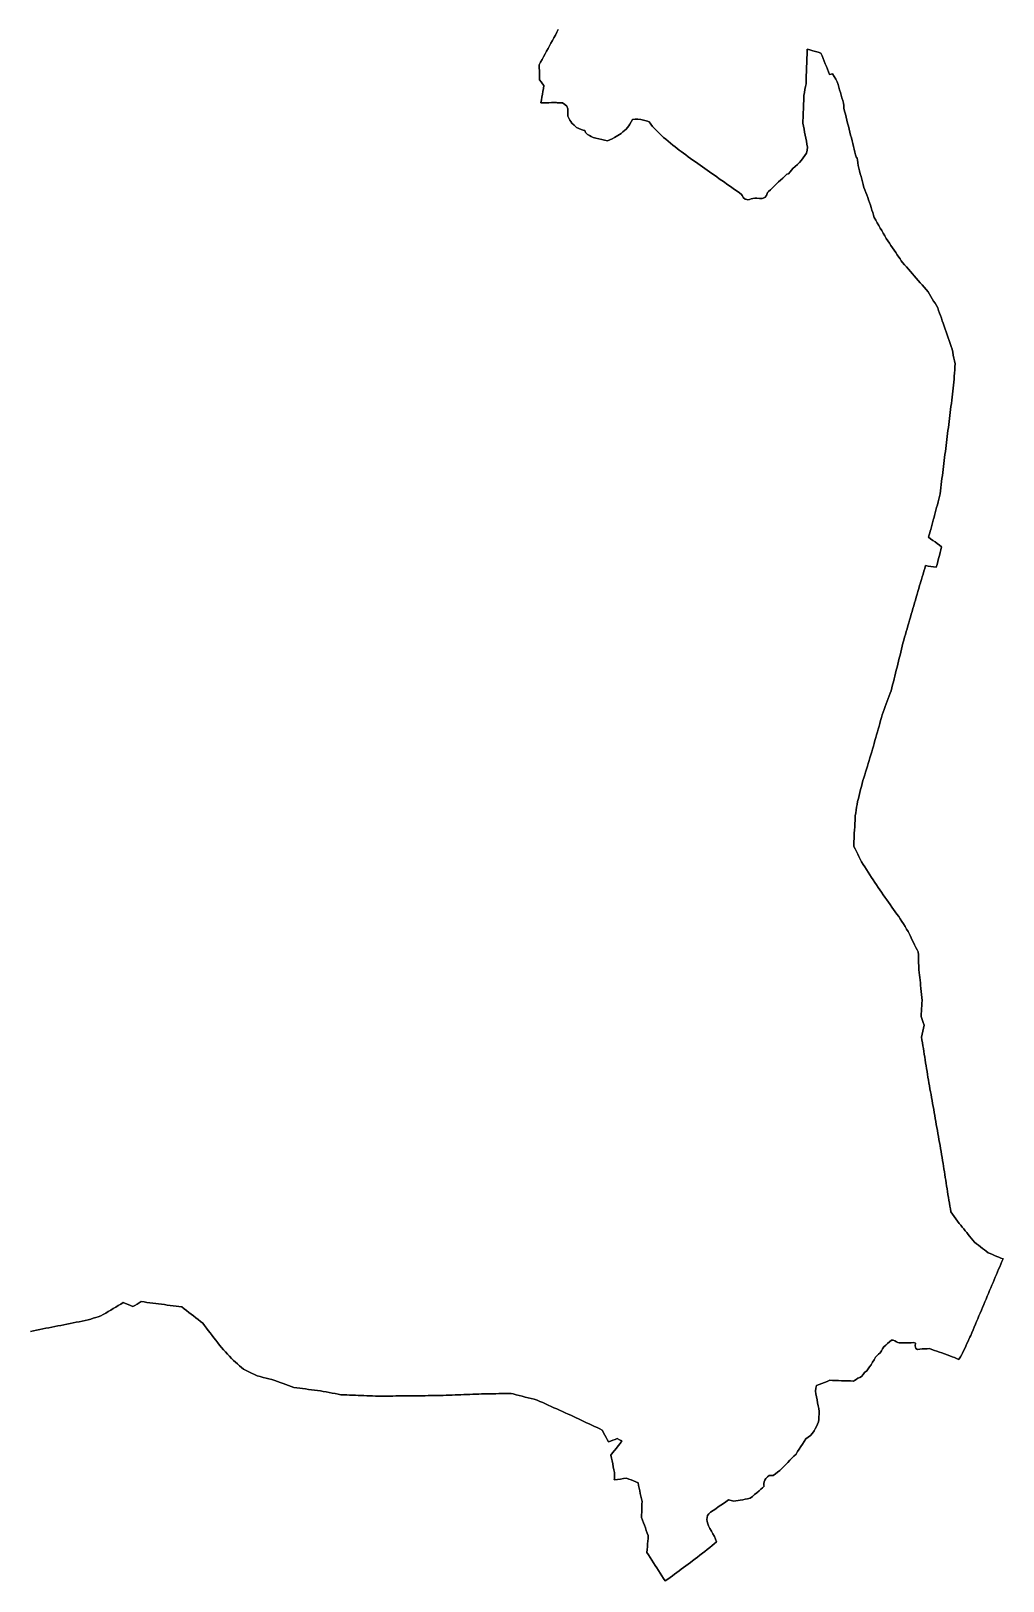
# Model space of a CAD drawing. Header units: inches. Extents: x 130170 to 284068, y 377793 to 804530.
# Drawn here: x 198023 to 201151, y 621661 to 626650 of the extents above; entities that cross this region are included whole.
import ezdxf

# ---------------------------------------------------------------- set-up
doc = ezdxf.new("R2010")
doc.units = ezdxf.units.IN
doc.header["$MEASUREMENT"] = 0
doc.layers.add('muni_il', color=7, linetype='Continuous')

msp = doc.modelspace()

# ---------------------------------------------------------------- linework, layer by layer
at = {"layer": 'muni_il'}
for points in [[(198021.7, 622464.9), (198031.5, 622466.8), (198041.2, 622468.7), (198051, 622470.7), (198060.8, 622472.6), (198070.6, 622474.6), (198080.3, 622476.5), (198090.1, 622478.4), (198099.9, 622480.4), (198109.6, 622482.3), (198119.4, 622484.2), (198129.2, 622486.2), (198138.9, 622488.1), (198148.7, 622490), (198158.5, 622492), (198168.2, 622493.9), (198178, 622495.9), (198187.8, 622497.8), (198197.5, 622499.7), (198207.3, 622501.7), (198215.4, 622504.2), (198223.5, 622506.8), (198231.6, 622509.3), (198239.7, 622511.9), (198247.8, 622514.4), (198255.8, 622519.2), (198263.8, 622523.9), (198271.8, 622528.7), (198279.8, 622533.4), (198287.7, 622538.2), (198295.7, 622543), (198303.7, 622547.7), (198311.7, 622552.5), (198319.7, 622557.2), (198327.5, 622554), (198335.3, 622550.9), (198343.1, 622547.7), (198350.9, 622544.5), (198357.6, 622548.5), (198364.3, 622552.6), (198370.9, 622556.7), (198377.6, 622560.7), (198386.9, 622559.5), (198396.3, 622558.2), (198405.6, 622557), (198415, 622555.7), (198424.3, 622554.5), (198433.7, 622553.3), (198443, 622552), (198452.4, 622550.8), (198461.7, 622549.5), (198471.1, 622548.3), (198480.4, 622547.1), (198489.8, 622545.8), (198499.1, 622544.6), (198508.5, 622543.3), (198515.9, 622537.6), (198523.4, 622531.8), (198530.9, 622526), (198538.3, 622520.2), (198545.8, 622514.4), (198553.3, 622508.6), (198560.7, 622502.8), (198568.2, 622497), (198575.7, 622491.3), (198581.7, 622483.4), (198587.7, 622475.5), (198593.7, 622467.7), (198599.8, 622459.8), (198605.8, 622451.9), (198611.8, 622444.1), (198617.9, 622436.2), (198623.9, 622428.3), (198629.9, 622420.5), (198635.9, 622412.6), (198642.5, 622405.7), (198649.1, 622398.8), (198655.6, 622391.8), (198662.2, 622384.9), (198668.8, 622378), (198675.3, 622371), (198681.6, 622365.4), (198687.9, 622359.8), (198694.2, 622354.2), (198700.5, 622348.5), (198706.8, 622342.9), (198715.6, 622338.6), (198724.4, 622334.4), (198733.1, 622330.1), (198741.9, 622325.8), (198750.7, 622321.6), (198760.2, 622319.1), (198769.8, 622316.7), (198779.4, 622314.3), (198788.9, 622311.8), (198798.5, 622309.4), (198808.1, 622306.9), (198816.7, 622303.7), (198825.4, 622300.5), (198834.1, 622297.3), (198842.8, 622294.1), (198851.4, 622290.9), (198860.1, 622287.7), (198868.8, 622284.5), (198878.3, 622283.2), (198887.8, 622282), (198897.3, 622280.7), (198906.8, 622279.5), (198916.3, 622278.2), (198925.8, 622277), (198935.3, 622275.7), (198944.8, 622274.5), (198954.3, 622273.2), (198963.8, 622271.5), (198973.3, 622269.7), (198982.7, 622267.9), (198992.2, 622266.2), (199001.7, 622264.4), (199011.2, 622262.6), (199020.7, 622260.9), (199029.9, 622260.5), (199039.2, 622260.2), (199048.5, 622259.8), (199057.7, 622259.5), (199067, 622259.1), (199076.2, 622258.8), (199085.5, 622258.4), (199094.7, 622258.1), (199104, 622257.7), (199113.3, 622257.4), (199122.5, 622257.1), (199131.8, 622256.7), (199141, 622256.4), (199150.3, 622256.5), (199159.6, 622256.5), (199168.9, 622256.6), (199178.2, 622256.7), (199187.5, 622256.8), (199196.8, 622256.9), (199206.1, 622257), (199215.4, 622257.1), (199224.7, 622257.2), (199234, 622257.3), (199243.3, 622257.4), (199252.6, 622257.5), (199261.9, 622257.5), (199271.2, 622257.6), (199272.4, 622257.6), (199282.2, 622257.7), (199291.9, 622257.8), (199301.7, 622257.9), (199311.5, 622258), (199321.2, 622258.1), (199331, 622258.2), (199340.5, 622258.6), (199350, 622258.9), (199359.5, 622259.3), (199368.9, 622259.6), (199378.4, 622260), (199387.9, 622260.3), (199397.4, 622260.7), (199406.9, 622261), (199416.4, 622261.4), (199425.9, 622261.7), (199435.4, 622262.1), (199444.9, 622262.4), (199454.4, 622262.8), (199463.9, 622263.1), (199473.4, 622263.5), (199482.8, 622263.8), (199490, 622263.9), (199499.8, 622264.1), (199509.6, 622264.2), (199519.4, 622264.3), (199529.2, 622264.4), (199539, 622264.6), (199548.8, 622264.7), (199558.5, 622264.8), (199568.3, 622265), (199575, 622263.3), (199584.5, 622260.8), (199594.1, 622258.3), (199603.7, 622255.9), (199613.3, 622253.4), (199622.9, 622251), (199632.4, 622248.5), (199642, 622246.1), (199651.6, 622243.6), (199660.7, 622239.5), (199669.8, 622235.4), (199678.9, 622231.3), (199688, 622227.3), (199697.1, 622223.2), (199706.2, 622219.1), (199715.3, 622215), (199724.4, 622210.9), (199733.5, 622206.8), (199742.6, 622202.7), (199751.7, 622198.6), (199760.2, 622194.7), (199768.6, 622190.7), (199777.1, 622186.7), (199785.6, 622182.8), (199794.1, 622178.8), (199802.5, 622174.8), (199811, 622170.9), (199819.5, 622166.9), (199827.9, 622162.9), (199836.4, 622159), (199844.9, 622155), (199853.3, 622151), (199861.8, 622147.1), (199862.1, 622145.4), (199866, 622138.2), (199869.8, 622130.9), (199873.7, 622123.6), (199877.6, 622116.3), (199881.5, 622109), (199888.5, 622111.7), (199895.6, 622114.5), (199902.7, 622117.3), (199909.8, 622120), (199917.2, 622116), (199924.7, 622112.1), (199918.7, 622104.4), (199912.8, 622096.8), (199906.9, 622089.2), (199900.9, 622081.6), (199895, 622074), (199889.1, 622066.4), (199891.1, 622057), (199893.1, 622047.7), (199895.1, 622038.3), (199897.1, 622029), (199899.1, 622019.6), (199901.1, 622010.3), (199900.8, 622001.1), (199900.6, 621991.8), (199900.4, 621986.5), (199910.1, 621988), (199919.9, 621989.6), (199929.6, 621991.1), (199939.3, 621992.7), (199946.8, 621989.7), (199954.3, 621986.7), (199961.8, 621983.7), (199969.3, 621980.8), (199976.8, 621977.8), (199978.6, 621969.2), (199980.4, 621960.6), (199982.3, 621952.1), (199984.1, 621943.5), (199985.9, 621934.9), (199987.8, 621926.4), (199989.6, 621917.8), (199989.3, 621909.1), (199989.1, 621900.4), (199988.8, 621891.7), (199988.5, 621883), (199988.3, 621874.3), (199988, 621865.6), (199991.1, 621857.3), (199994.1, 621849), (199997.2, 621840.8), (200000.3, 621832.5), (200003.3, 621824.2), (200006.4, 621815.9), (200009.4, 621807.7), (200008.8, 621798.6), (200008.1, 621789.6), (200007.5, 621780.6), (200006.8, 621771.6), (200006.2, 621762.5), (200005.5, 621753.5), (200010.8, 621745.2), (200016.1, 621736.9), (200021.5, 621728.6), (200026.8, 621720.2), (200032.2, 621711.8), (200037.6, 621703.5), (200043, 621695.1), (200048.3, 621686.7), (200053.7, 621678.3), (200059.1, 621669.9), (200064.5, 621661.5), (200072.8, 621666.9), (200080, 621672.4), (200087.2, 621677.9), (200094.4, 621683.4), (200101.6, 621689), (200108.8, 621694.5), (200116, 621700), (200123.3, 621705.2), (200130.5, 621710.5), (200137.8, 621715.8), (200145.1, 621721.1), (200152.4, 621726.4), (200160.2, 621732.5), (200168.1, 621738.6), (200175.9, 621744.7), (200183.8, 621750.8), (200191.6, 621756.9), (200199.5, 621763), (200207.3, 621769.1), (200215.2, 621775.2), (200222.1, 621781.1), (200229, 621787.1), (200225.9, 621796), (200222.7, 621805), (200217.8, 621813.4), (200213, 621821.9), (200208.2, 621830.3), (200203.3, 621838.8), (200201.5, 621845.7), (200199.7, 621852.6), (200197.8, 621859.4), (200198.9, 621866), (200199.9, 621872.6), (200205, 621877.7), (200210.2, 621882.9), (200218.5, 621888.5), (200226.7, 621894.1), (200235, 621899.7), (200243.2, 621905.4), (200251.5, 621911), (200259.8, 621916.6), (200268, 621922.2), (200276.3, 621920.5), (200284.5, 621918.7), (200291.6, 621919.5), (200298.8, 621920.4), (200305.9, 621921.2), (200313.8, 621922.8), (200321.6, 621924.4), (200329.5, 621926), (200337.3, 621927.7), (200344.7, 621933.6), (200352, 621939.6), (200359.4, 621945.6), (200366.7, 621951.6), (200371.9, 621956.6), (200377, 621961.7), (200382.2, 621966.8), (200381.9, 621969), (200382.1, 621975), (200382.3, 621980.9), (200385.3, 621986.2), (200388.3, 621991.4), (200393.6, 621996.4), (200398.8, 622001.4), (200404.4, 622001.2), (200409.9, 622000.9), (200411.3, 622001.1), (200418.7, 622006.4), (200426, 622011.7), (200433.3, 622016.9), (200439.8, 622023.5), (200446.2, 622030.1), (200452.7, 622036.7), (200459.2, 622043.3), (200465.7, 622049.9), (200472.1, 622056.5), (200478.6, 622063.1), (200485.1, 622069.7), (200490.4, 622077.8), (200495.6, 622086), (200500.9, 622094.1), (200506.2, 622102.3), (200511.5, 622110.4), (200516.7, 622118.6), (200524.4, 622124.3), (200532.1, 622130.1), (200537.8, 622137.3), (200543.6, 622144.4), (200547.2, 622151.6), (200550.8, 622158.8), (200554.4, 622166), (200558, 622173.2), (200558.5, 622181.6), (200558.9, 622190), (200559.4, 622198.4), (200559.9, 622206.8), (200558.1, 622216.2), (200556.3, 622225.6), (200554.6, 622235.1), (200552.8, 622244.5), (200551, 622254), (200549.2, 622263.4), (200547.4, 622272.9), (200549.4, 622281.5), (200551.3, 622290.2), (200559.7, 622293.6), (200568.2, 622297.1), (200576.6, 622300.5), (200585, 622304), (200593.5, 622307.4), (200603, 622307.1), (200612.6, 622306.7), (200622.1, 622306.4), (200631.7, 622306.1), (200641.2, 622305.7), (200650.8, 622305.4), (200660.3, 622305.1), (200669.9, 622304.8), (200673.9, 622306.3), (200679.2, 622310), (200684.4, 622313.8), (200690.1, 622316.8), (200695.9, 622319.8), (200700.9, 622326), (200705.9, 622332.2), (200712.8, 622338.2), (200717.5, 622344.5), (200722.1, 622350.8), (200726.8, 622357.1), (200731.6, 622365.4), (200736.4, 622373.7), (200741.2, 622382), (200746.1, 622386.7), (200750.9, 622391.3), (200755.7, 622396), (200759.8, 622402.3), (200764, 622408.6), (200768.2, 622414.9), (200774.1, 622420.3), (200780.1, 622425.6), (200786.1, 622431), (200792.1, 622436.4), (200798.1, 622436.4), (200803, 622433.9), (200808, 622431.4), (200812.8, 622429.4), (200817.5, 622427.4), (200824.5, 622427.4), (200831.5, 622427.4), (200838.4, 622427.4), (200847.1, 622427.8), (200855.7, 622428.3), (200864.4, 622428.8), (200869.3, 622426.8), (200868.3, 622418.4), (200870.3, 622409.9), (200876.3, 622406.9), (200883.3, 622407.9), (200891.1, 622408.2), (200899, 622408.6), (200906.8, 622409), (200914.7, 622409.4), (200922.7, 622406.5), (200930.8, 622403.7), (200938.8, 622400.9), (200946.9, 622398.1), (200954.9, 622395.3), (200963, 622392.5), (200971.4, 622389.4), (200979.7, 622386.3), (200988.1, 622383.2), (200995.1, 622380.2), (201002, 622377.2), (201009, 622374.1), (201009.9, 622375.9), (201014.2, 622383.3), (201018.5, 622390.7), (201020.6, 622394.8), (201024.4, 622402.2), (201028.2, 622409.7), (201031.9, 622417.1), (201035.3, 622425.3), (201038.7, 622433.6), (201042.1, 622441.9), (201044.8, 622446.6), (201047.5, 622451.4), (201051.3, 622460.5), (201055.1, 622469.5), (201058.8, 622478.5), (201062.6, 622487.6), (201066.4, 622496.6), (201070.2, 622505.6), (201074, 622514.7), (201077.8, 622523.7), (201081.6, 622532.7), (201085.4, 622541.8), (201089.2, 622550.8), (201093, 622559.8), (201096.8, 622568.8), (201100.6, 622577.9), (201104.3, 622586.9), (201108.1, 622595.9), (201111.9, 622605), (201115.7, 622614), (201119.3, 622622.4), (201122.8, 622630.8), (201126.4, 622639.3), (201129.9, 622647.7), (201133.5, 622656.1), (201137.1, 622664.5), (201140.6, 622673), (201144.2, 622681.4), (201147.7, 622689.8), (201151.3, 622698.2), (201144.5, 622700.8), (201137.8, 622703.4), (201131, 622706), (201124, 622709), (201117.1, 622712), (201110.1, 622715), (201103.2, 622717.9), (201097.3, 622722.6), (201091.3, 622727.2), (201085.3, 622731.8), (201079.4, 622736.5), (201072.8, 622741.8), (201066.2, 622747), (201059.5, 622752.3), (201054.3, 622758.5), (201049, 622764.7), (201043.7, 622770.9), (201039, 622776.8), (201034.4, 622782.8), (201029.8, 622788.7), (201025.2, 622794.7), (201020.3, 622800.4), (201015.5, 622806.1), (201010.6, 622811.9), (201005.2, 622819.4), (200999.8, 622827), (200994.4, 622834.5), (200989, 622842.1), (200983.6, 622849.6), (200982, 622858.9), (200980.5, 622868.2), (200978.9, 622877.5), (200977.3, 622886.8), (200975.8, 622896.1), (200974.2, 622905.4), (200972.7, 622914.7), (200971.1, 622924), (200969.7, 622933.1), (200968.3, 622942.2), (200966.9, 622951.2), (200965.5, 622960.3), (200964.1, 622969.3), (200962.7, 622978.4), (200961.3, 622987.4), (200959.9, 622996.5), (200958.5, 623005.5), (200957.1, 623014.6), (200955.4, 623024.2), (200953.7, 623033.9), (200952, 623043.5), (200950.3, 623053.1), (200948.6, 623062.8), (200946.9, 623072.4), (200945.2, 623082.1), (200943.5, 623091.7), (200941.8, 623101.3), (200940.1, 623111), (200938.4, 623120.6), (200936.7, 623130.3), (200935, 623139.9), (200933.3, 623149.5), (200931.6, 623159.2), (200929.9, 623168.8), (200928.2, 623178.5), (200926.5, 623188.1), (200924.8, 623197.7), (200923.1, 623207.4), (200921.3, 623217), (200919.6, 623226.7), (200919.6, 623226.8), (200918, 623236.1), (200916.3, 623245.4), (200914.7, 623254.8), (200913, 623264.1), (200911.4, 623273.4), (200909.8, 623282.7), (200908.3, 623291.9), (200906.8, 623301.2), (200905.3, 623310.4), (200903.8, 623319.6), (200902.3, 623328.9), (200900.9, 623338.1), (200899.4, 623347.3), (200897.9, 623356.5), (200896.4, 623365.8), (200894.9, 623375), (200893.4, 623384.2), (200891.9, 623393.4), (200890.5, 623402.7), (200889, 623411.9), (200891, 623421.4), (200893, 623430.9), (200895, 623440.4), (200897.1, 623450), (200894, 623459.2), (200890.9, 623468.4), (200887.8, 623477.6), (200888.3, 623486.3), (200888.8, 623494.9), (200889.2, 623503.6), (200889.7, 623512.2), (200890.2, 623520.8), (200890.7, 623529.5), (200889.8, 623539.3), (200888.9, 623549.1), (200888, 623558.9), (200887.2, 623568.6), (200886.3, 623578.4), (200885.4, 623586.7), (200884.4, 623595), (200883.5, 623603.3), (200882.5, 623611.6), (200881.6, 623619.9), (200880.7, 623628.2), (200880.5, 623632), (200880.2, 623641.5), (200879.8, 623650.9), (200879.5, 623660.4), (200879.1, 623669.8), (200878.9, 623677.2), (200878.6, 623684.7), (200877.8, 623686.3), (200877, 623687.9), (200874.7, 623692.5), (200870.8, 623700.3), (200867, 623708.2), (200863.1, 623716), (200859.2, 623723.8), (200855.4, 623731.7), (200852.3, 623738.3), (200849.3, 623744.9), (200846.3, 623751.5), (200841.1, 623759.6), (200836, 623767.7), (200830.9, 623775.8), (200825.8, 623784), (200820.7, 623792.1), (200815.6, 623800.2), (200810, 623807.5), (200804.3, 623814.8), (200798.7, 623822.1), (200798.6, 623822.2), (200793.2, 623830.1), (200787.7, 623838.1), (200782.3, 623846), (200776.9, 623853.9), (200771.4, 623861.9), (200766, 623869.8), (200760.5, 623877.7), (200755.1, 623885.6), (200749.6, 623893.6), (200744.2, 623901.5), (200738.7, 623909.4), (200733.4, 623917.6), (200728.1, 623925.9), (200722.8, 623934.1), (200717.5, 623942.4), (200717.1, 623943), (200711.8, 623951.3), (200706.5, 623959.5), (200701.2, 623967.7), (200695.9, 623976), (200691.8, 623984.2), (200687.7, 623992.5), (200683.6, 624000.7), (200679.6, 624008.9), (200675.5, 624017.2), (200671.4, 624025.4), (200671.6, 624033.6), (200671.7, 624041.8), (200671.8, 624050), (200671.9, 624058.2), (200672.7, 624068.1), (200673.4, 624078.1), (200674.2, 624088.1), (200674.5, 624091.8), (200674.8, 624099.9), (200675.1, 624108), (200675.3, 624116.1), (200675.6, 624124.2), (200677.2, 624133.4), (200678.7, 624142.5), (200680.3, 624151.7), (200681.9, 624160.8), (200683.4, 624170), (200685.8, 624179.7), (200688.3, 624189.3), (200690.7, 624199), (200693.1, 624208.7), (200695.5, 624218.4), (200698, 624228), (200700.7, 624237.3), (200703.5, 624246.5), (200706.3, 624255.7), (200709.1, 624264.9), (200711.9, 624274.1), (200714.7, 624283.3), (200717.5, 624292.5), (200720.3, 624301.7), (200723.1, 624310.9), (200725.9, 624320.2), (200728.7, 624329.4), (200731.5, 624338.6), (200734.1, 624347.8), (200736.7, 624357), (200739.3, 624366.2), (200741.9, 624375.4), (200744.5, 624384.6), (200747.1, 624393.8), (200749.7, 624403), (200752.3, 624412.3), (200754.9, 624421.5), (200757.5, 624430.7), (200760.1, 624439.9), (200762.8, 624449.1), (200766, 624457.8), (200769.2, 624466.5), (200772.5, 624475.2), (200775.7, 624483.9), (200778.9, 624492.6), (200782.2, 624501.3), (200785.4, 624510.1), (200788.6, 624518.8), (200791.2, 624525.8), (200793.6, 624535.4), (200796, 624545), (200798.4, 624554.6), (200800.8, 624564.2), (200803.1, 624573.8), (200805.5, 624583.4), (200807.9, 624593), (200810.3, 624602.6), (200812.6, 624612.2), (200815, 624621.9), (200817.4, 624631.5), (200819.8, 624641.1), (200822.2, 624650.7), (200824.5, 624660.3), (200826.9, 624669.9), (200829.3, 624679.5), (200831.7, 624689.1), (200834.4, 624698.4), (200837.1, 624707.6), (200839.8, 624716.8), (200842.5, 624726.1), (200845.2, 624735.3), (200847.9, 624744.5), (200850.6, 624753.8), (200853.3, 624763), (200856, 624772.3), (200858.7, 624781.5), (200861.4, 624790.7), (200864.1, 624800), (200866.8, 624809.2), (200869.5, 624818.4), (200872.2, 624827.7), (200874.9, 624836.9), (200877.6, 624846.2), (200880.3, 624855.4), (200883, 624864.6), (200885.7, 624873.9), (200886.1, 624875.1), (200888.7, 624884.1), (200891.3, 624893.1), (200893.9, 624902), (200896.6, 624911), (200899.2, 624920), (200901.8, 624929), (200910.5, 624927.7), (200919.2, 624926.4), (200927.9, 624925.1), (200936.5, 624923.8), (200939, 624933.2), (200941.5, 624942.6), (200943.9, 624952), (200946.4, 624961.5), (200948.9, 624970.9), (200951.3, 624980.3), (200953.8, 624989.8), (200946.7, 624994.9), (200939.7, 625000), (200932.6, 625005.2), (200925.5, 625010.3), (200918.4, 625015.4), (200911.3, 625020.6), (200913.5, 625027.6), (200915.6, 625034.7), (200917.4, 625039.9), (200919.3, 625045.2), (200921.5, 625053.7), (200923.7, 625062.2), (200925.9, 625070.6), (200928.1, 625079.1), (200928.9, 625081.1), (200931.2, 625089.9), (200933.4, 625098.8), (200935.6, 625107.6), (200937.8, 625116.4), (200940, 625125.2), (200942.2, 625134.1), (200944.4, 625142.9), (200946.6, 625151.7), (200948.8, 625160.5), (200950, 625170.2), (200951.3, 625179.9), (200952.5, 625189.6), (200953.7, 625199.3), (200954.9, 625209), (200956.1, 625218.7), (200957.3, 625228.4), (200958.5, 625238.1), (200959.7, 625247.8), (200960.9, 625257.5), (200962.1, 625267.2), (200963.3, 625276.9), (200964.5, 625286.6), (200965.8, 625296.2), (200967, 625305.9), (200968.2, 625315.6), (200969.4, 625325.3), (200970.6, 625335), (200971.8, 625344.7), (200973, 625354.4), (200974.2, 625364.1), (200975.4, 625373.8), (200976.6, 625383.5), (200977.8, 625393.2), (200979, 625402.9), (200980.3, 625412.6), (200981.5, 625422.3), (200982.7, 625432), (200983.9, 625441.6), (200985.1, 625451.3), (200986.3, 625461), (200987.5, 625470.7), (200988.7, 625480.4), (200989.9, 625490.1), (200991.1, 625499.8), (200992.3, 625509.5), (200993.1, 625519.3), (200993.8, 625529.1), (200994.5, 625539), (200995.2, 625548.8), (200995.9, 625558.6), (200996.6, 625568.5), (200997.4, 625578.3), (200995.4, 625587.7), (200993.3, 625597.1), (200991.3, 625606.5), (200989.3, 625615.9), (200987.3, 625625.3), (200984.1, 625634.6), (200981, 625643.9), (200977.8, 625653.2), (200974.6, 625662.6), (200971.4, 625671.9), (200968.3, 625681.2), (200965.1, 625690.5), (200961.9, 625699.8), (200958.7, 625709.2), (200955.8, 625717.3), (200952.9, 625725.5), (200950, 625733.7), (200947.1, 625741.9), (200944.1, 625750), (200941.2, 625758.2), (200936.9, 625765.7), (200932.5, 625773.2), (200928.1, 625780.6), (200923.7, 625788.1), (200919.4, 625795.6), (200915, 625803.1), (200910.6, 625810.5), (200904.3, 625817.8), (200897.9, 625825), (200891.5, 625832.2), (200885.1, 625839.5), (200878.7, 625846.7), (200872.3, 625853.9), (200865.9, 625861.2), (200859.5, 625868.4), (200853.1, 625875.6), (200846.8, 625882.9), (200840.4, 625890.1), (200834, 625897.3), (200827.6, 625904.6), (200823.7, 625910.2), (200819.9, 625915.8), (200816, 625921.4), (200811, 625929), (200806, 625936.5), (200800.9, 625944.1), (200795.9, 625951.6), (200790.8, 625959.2), (200785.8, 625966.7), (200780.8, 625974.3), (200775.7, 625981.8), (200770.9, 625990.2), (200766.1, 625998.6), (200761.2, 626007), (200756.4, 626015.4), (200751.6, 626023.8), (200746.8, 626032.2), (200741.9, 626040.6), (200737.1, 626048.9), (200734.6, 626057), (200732.1, 626065.2), (200729.6, 626073.3), (200727, 626081.4), (200724.5, 626089.5), (200722, 626097.6), (200718.9, 626105.7), (200715.8, 626113.8), (200712.8, 626121.9), (200709.7, 626130), (200706.6, 626138.1), (200703.5, 626146.3), (200701.2, 626155.1), (200698.9, 626163.9), (200696.6, 626172.7), (200694.3, 626181.5), (200692, 626190.3), (200689.7, 626199.1), (200687.4, 626207.9), (200685.1, 626216.7), (200683.8, 626225.7), (200682.5, 626234.6), (200681.2, 626243.5), (200679.4, 626241.8), (200677.1, 626250.9), (200674.8, 626260), (200672.5, 626269.2), (200670.2, 626278.3), (200667.9, 626287.4), (200665.6, 626296.6), (200663.3, 626305.7), (200661, 626314.8), (200658.6, 626324.4), (200656.2, 626334), (200653.7, 626343.6), (200651.3, 626353.3), (200648.9, 626362.9), (200646.5, 626372.5), (200644.1, 626382.1), (200641.7, 626391.7), (200639.2, 626401.3), (200638.6, 626409.5), (200638, 626417.8), (200635.5, 626426.2), (200633, 626434.7), (200630.5, 626443.2), (200628, 626451.7), (200625.5, 626460.2), (200623, 626468.7), (200620.5, 626477.1), (200618, 626485.6), (200613, 626494.3), (200608, 626502.9), (200603, 626511.6), (200598, 626510.4), (200593.1, 626509.3), (200589.7, 626517.9), (200586.2, 626526.5), (200582.8, 626535.2), (200579.3, 626543.8), (200575.8, 626552.5), (200572.4, 626561.1), (200568.9, 626569.7), (200565.5, 626578.4), (200556.6, 626580.9), (200547.7, 626583.5), (200538.9, 626586.1), (200530, 626588.6), (200521.1, 626591.2), (200520.8, 626581.9), (200520.5, 626572.7), (200520.1, 626563.4), (200519.8, 626554.1), (200519.5, 626544.9), (200519.2, 626535.6), (200518.9, 626526.4), (200518.6, 626517.1), (200518.2, 626507.8), (200517.9, 626498.6), (200517.6, 626489.3), (200517.3, 626480), (200515.6, 626470.6), (200513.9, 626461.2), (200512.1, 626451.8), (200510.4, 626442.4), (200510.1, 626433.4), (200509.8, 626424.4), (200509.5, 626415.4), (200509.1, 626406.4), (200508.8, 626397.4), (200508.5, 626388.4), (200508.2, 626379.4), (200507.8, 626370.4), (200507.5, 626361.4), (200507.2, 626352.4), (200509.1, 626342.8), (200511, 626333.1), (200512.8, 626323.5), (200514.7, 626313.9), (200516.6, 626304.2), (200518.5, 626294.6), (200520.4, 626284.9), (200522.3, 626275.3), (200520.5, 626266), (200518.7, 626256.6), (200513.2, 626249.1), (200507.7, 626241.5), (200502.3, 626233.9), (200496.8, 626226.4), (200489.6, 626220), (200482.4, 626213.6), (200475.3, 626207.2), (200470.6, 626201.6), (200466, 626196), (200461.3, 626190.4), (200455.3, 626188.8), (200448.7, 626182.5), (200442.2, 626176.3), (200435.6, 626170), (200429.1, 626163.8), (200422.5, 626157.5), (200416, 626151.3), (200409.4, 626145), (200402.8, 626138.8), (200396.3, 626132.5), (200393.5, 626129.4), (200390.6, 626120.6), (200384.9, 626113.2), (200376.6, 626110), (200367.5, 626110.4), (200358.9, 626112), (200352.7, 626111.4), (200346.4, 626110.8), (200341, 626109), (200335.5, 626107.1), (200330.6, 626106.5), (200326.5, 626107.1), (200321.3, 626108.4), (200314.7, 626114.2), (200313.4, 626118.7), (200312.3, 626120.6), (200310, 626122.9), (200303.7, 626128.4), (200295.5, 626134.1), (200287.3, 626139.8), (200279.1, 626145.6), (200271, 626151.3), (200262.8, 626157), (200254.6, 626162.7), (200246.4, 626168.4), (200238.2, 626174.2), (200230, 626179.9), (200222.4, 626185.3), (200214.7, 626190.8), (200207.1, 626196.2), (200199.4, 626201.6), (200191.8, 626207), (200184.2, 626212.5), (200176.5, 626217.9), (200168.9, 626223.3), (200161.2, 626228.8), (200153.6, 626234.2), (200145.9, 626239.6), (200138.3, 626245.1), (200130.6, 626250.5), (200123, 626255.9), (200115.4, 626261.4), (200108.8, 626266.4), (200102.2, 626271.4), (200095.7, 626276.5), (200088.2, 626282.6), (200080.8, 626288.8), (200073.3, 626294.9), (200065.8, 626301.1), (200058.3, 626307.3), (200052.4, 626313.2), (200046.5, 626319.1), (200040.6, 626325), (200034.7, 626330.9), (200028.8, 626336.8), (200022.9, 626342.7), (200017.6, 626349.9), (200012.2, 626357), (200007.3, 626359), (200002.4, 626360.9), (199993.9, 626362.7), (199985.3, 626364.6), (199976.3, 626365.3), (199967.2, 626365.9), (199959.3, 626365.2), (199954.9, 626357.6), (199950.4, 626350), (199946.6, 626344.5), (199942.8, 626339.1), (199938, 626334.1), (199933.2, 626329.2), (199928, 626324.6), (199922.7, 626320), (199917.2, 626316.4), (199911.7, 626312.9), (199906.1, 626309.7), (199900.6, 626306.5), (199893.1, 626303), (199885.6, 626299.4), (199878.1, 626295.8), (199868.9, 626298), (199859.8, 626300.1), (199850.6, 626302.3), (199841.4, 626304.4), (199832.3, 626306.6), (199826.2, 626309.8), (199820.1, 626313), (199814, 626316.2), (199807.4, 626322.9), (199805.9, 626329.1), (199805.9, 626329.1), (199799.9, 626330.9), (199793.8, 626332.6), (199786.2, 626336.1), (199778.5, 626339.5), (199771.3, 626346.4), (199764.1, 626353.4), (199760.5, 626357.8), (199756.9, 626362.3), (199753.9, 626369.1), (199750.9, 626375.8), (199750.7, 626382), (199750.6, 626388.2), (199750.4, 626393.7), (199750.3, 626399.2), (199747.8, 626407.2), (199740.9, 626412.7), (199734, 626418.1), (199725.4, 626418.1), (199716.8, 626418.1), (199714.8, 626419.3), (199706.4, 626419.1), (199698, 626419), (199689.6, 626418.8), (199681.2, 626418.7), (199672.7, 626418.6), (199664.3, 626418.4), (199665.9, 626427.6), (199667.5, 626436.8), (199669.1, 626446), (199670.6, 626455.2), (199672.2, 626464.4), (199673.8, 626473.6), (199669.2, 626480), (199664.7, 626486.4), (199660.1, 626492.8), (199659.8, 626502.4), (199659.5, 626512), (199659.1, 626521.6), (199658.8, 626531.1), (199658.5, 626540.7), (199663.2, 626549.4), (199668, 626558.2), (199672.7, 626566.9), (199677.5, 626575.6), (199682.2, 626584.3), (199687, 626593), (199691.7, 626601.7), (199696.5, 626610.4), (199701.2, 626619.2), (199706, 626627.9), (199710.7, 626636.6), (199715.5, 626645.3), (199720.2, 626654)], [(199720.2, 626654), (199715.5, 626645.3), (199710.7, 626636.6), (199706, 626627.9), (199701.2, 626619.2), (199696.5, 626610.4), (199691.7, 626601.7), (199687, 626593), (199682.2, 626584.3), (199677.5, 626575.6), (199672.7, 626566.9), (199668, 626558.2), (199663.2, 626549.4), (199658.5, 626540.7), (199658.8, 626531.1), (199659.1, 626521.6), (199659.5, 626512), (199659.8, 626502.4), (199660.1, 626492.8), (199664.7, 626486.4), (199669.2, 626480), (199673.8, 626473.6), (199672.2, 626464.4), (199670.6, 626455.2), (199669.1, 626446), (199667.5, 626436.8), (199665.9, 626427.6), (199664.3, 626418.4), (199672.7, 626418.6), (199681.2, 626418.7), (199689.6, 626418.8), (199698, 626419), (199706.4, 626419.1), (199714.8, 626419.3), (199716.8, 626418.1), (199725.4, 626418.1), (199734, 626418.1), (199740.9, 626412.7), (199747.8, 626407.2), (199750.3, 626399.2), (199750.4, 626393.7), (199750.6, 626388.2), (199750.7, 626382), (199750.9, 626375.8), (199753.9, 626369.1), (199756.9, 626362.3), (199760.5, 626357.8), (199764.1, 626353.4), (199771.3, 626346.4), (199778.5, 626339.5), (199786.2, 626336.1), (199793.8, 626332.6), (199799.9, 626330.9), (199805.9, 626329.1), (199805.9, 626329.1), (199807.4, 626322.9), (199814, 626316.2), (199820.1, 626313), (199826.2, 626309.8), (199832.3, 626306.6), (199841.4, 626304.4), (199850.6, 626302.3), (199859.8, 626300.1), (199868.9, 626298), (199878.1, 626295.8), (199885.6, 626299.4), (199893.1, 626303), (199900.6, 626306.5), (199906.1, 626309.7), (199911.7, 626312.9), (199917.2, 626316.4), (199922.7, 626320), (199928, 626324.6), (199933.2, 626329.2), (199938, 626334.1), (199942.8, 626339.1), (199946.6, 626344.5), (199950.4, 626350), (199954.9, 626357.6), (199959.3, 626365.2), (199967.2, 626365.9), (199976.3, 626365.3), (199985.3, 626364.6), (199993.9, 626362.7), (200002.4, 626360.9), (200007.3, 626359), (200012.2, 626357), (200017.6, 626349.9), (200022.9, 626342.7), (200028.8, 626336.8), (200034.7, 626330.9), (200040.6, 626325), (200046.5, 626319.1), (200052.4, 626313.2), (200058.3, 626307.3), (200065.8, 626301.1), (200073.3, 626294.9), (200080.8, 626288.8), (200088.2, 626282.6), (200095.7, 626276.5), (200102.2, 626271.4), (200108.8, 626266.4), (200115.4, 626261.4), (200123, 626255.9), (200130.6, 626250.5), (200138.3, 626245.1), (200145.9, 626239.6), (200153.6, 626234.2), (200161.2, 626228.8), (200168.9, 626223.3), (200176.5, 626217.9), (200184.2, 626212.5), (200191.8, 626207), (200199.4, 626201.6), (200207.1, 626196.2), (200214.7, 626190.8), (200222.4, 626185.3), (200230, 626179.9), (200238.2, 626174.2), (200246.4, 626168.4), (200254.6, 626162.7), (200262.8, 626157), (200271, 626151.3), (200279.1, 626145.6), (200287.3, 626139.8), (200295.5, 626134.1), (200303.7, 626128.4), (200310, 626122.9), (200312.3, 626120.6), (200313.4, 626118.7), (200314.7, 626114.2), (200321.3, 626108.4), (200326.5, 626107.1), (200330.6, 626106.5), (200335.5, 626107.1), (200341, 626109), (200346.4, 626110.8), (200352.7, 626111.4), (200358.9, 626112), (200367.5, 626110.4), (200376.6, 626110), (200384.9, 626113.2), (200390.6, 626120.6), (200393.5, 626129.4), (200396.3, 626132.5), (200402.8, 626138.8), (200409.4, 626145), (200416, 626151.3), (200422.5, 626157.5), (200429.1, 626163.8), (200435.6, 626170), (200442.2, 626176.3), (200448.7, 626182.5), (200455.3, 626188.8), (200461.3, 626190.4), (200466, 626196), (200470.6, 626201.6), (200475.3, 626207.2), (200482.4, 626213.6), (200489.6, 626220), (200496.8, 626226.4), (200502.3, 626233.9), (200507.7, 626241.5), (200513.2, 626249.1), (200518.7, 626256.6), (200520.5, 626266), (200522.3, 626275.3), (200520.4, 626284.9), (200518.5, 626294.6), (200516.6, 626304.2), (200514.7, 626313.9), (200512.8, 626323.5), (200511, 626333.1), (200509.1, 626342.8), (200507.2, 626352.4), (200507.5, 626361.4), (200507.8, 626370.4), (200508.2, 626379.4), (200508.5, 626388.4), (200508.8, 626397.4), (200509.1, 626406.4), (200509.5, 626415.4), (200509.8, 626424.4), (200510.1, 626433.4), (200510.4, 626442.4), (200512.1, 626451.8), (200513.9, 626461.2), (200515.6, 626470.6), (200517.3, 626480), (200517.6, 626489.3), (200517.9, 626498.6), (200518.2, 626507.8), (200518.6, 626517.1), (200518.9, 626526.4), (200519.2, 626535.6), (200519.5, 626544.9), (200519.8, 626554.1), (200520.1, 626563.4), (200520.5, 626572.7), (200520.8, 626581.9), (200521.1, 626591.2), (200530, 626588.6), (200538.9, 626586.1), (200547.7, 626583.5), (200556.6, 626580.9), (200565.5, 626578.4), (200568.9, 626569.7), (200572.4, 626561.1), (200575.8, 626552.5), (200579.3, 626543.8), (200582.8, 626535.2), (200586.2, 626526.5), (200589.7, 626517.9), (200593.1, 626509.3), (200598, 626510.4), (200603, 626511.6), (200608, 626502.9), (200613, 626494.3), (200618, 626485.6), (200620.5, 626477.1), (200623, 626468.7), (200625.5, 626460.2), (200628, 626451.7), (200630.5, 626443.2), (200633, 626434.7), (200635.5, 626426.2), (200638, 626417.8), (200638.6, 626409.5), (200639.2, 626401.3), (200641.7, 626391.7), (200644.1, 626382.1), (200646.5, 626372.5), (200648.9, 626362.9), (200651.3, 626353.3), (200653.7, 626343.6), (200656.2, 626334), (200658.6, 626324.4), (200661, 626314.8), (200663.3, 626305.7), (200665.6, 626296.6), (200667.9, 626287.4), (200670.2, 626278.3), (200672.5, 626269.2), (200674.8, 626260), (200677.1, 626250.9), (200679.4, 626241.8), (200681.2, 626243.5), (200682.5, 626234.6), (200683.8, 626225.7), (200685.1, 626216.7), (200687.4, 626207.9), (200689.7, 626199.1), (200692, 626190.3), (200694.3, 626181.5), (200696.6, 626172.7), (200698.9, 626163.9), (200701.2, 626155.1), (200703.5, 626146.3), (200706.6, 626138.1), (200709.7, 626130), (200712.8, 626121.9), (200715.8, 626113.8), (200718.9, 626105.7), (200722, 626097.6), (200724.5, 626089.5), (200727, 626081.4), (200729.6, 626073.3), (200732.1, 626065.2), (200734.6, 626057), (200737.1, 626048.9), (200741.9, 626040.6), (200746.8, 626032.2), (200751.6, 626023.8), (200756.4, 626015.4), (200761.2, 626007), (200766.1, 625998.6), (200770.9, 625990.2), (200775.7, 625981.8), (200780.8, 625974.3), (200785.8, 625966.7), (200790.8, 625959.2), (200795.9, 625951.6), (200800.9, 625944.1), (200806, 625936.5), (200811, 625929), (200816, 625921.4), (200819.9, 625915.8), (200823.7, 625910.2), (200827.6, 625904.6), (200834, 625897.3), (200840.4, 625890.1), (200846.8, 625882.9), (200853.1, 625875.6), (200859.5, 625868.4), (200865.9, 625861.2), (200872.3, 625853.9), (200878.7, 625846.7), (200885.1, 625839.5), (200891.5, 625832.2), (200897.9, 625825), (200904.3, 625817.8), (200910.6, 625810.5), (200915, 625803.1), (200919.4, 625795.6), (200923.7, 625788.1), (200928.1, 625780.6), (200932.5, 625773.2), (200936.9, 625765.7), (200941.2, 625758.2), (200944.1, 625750), (200947.1, 625741.9), (200950, 625733.7), (200952.9, 625725.5), (200955.8, 625717.3), (200958.7, 625709.2), (200961.9, 625699.8), (200965.1, 625690.5), (200968.3, 625681.2), (200971.4, 625671.9), (200974.6, 625662.6), (200977.8, 625653.2), (200981, 625643.9), (200984.1, 625634.6), (200987.3, 625625.3), (200989.3, 625615.9), (200991.3, 625606.5), (200993.3, 625597.1), (200995.4, 625587.7), (200997.4, 625578.3), (200996.6, 625568.5), (200995.9, 625558.6), (200995.2, 625548.8), (200994.5, 625539), (200993.8, 625529.1), (200993.1, 625519.3), (200992.3, 625509.5), (200991.1, 625499.8), (200989.9, 625490.1), (200988.7, 625480.4), (200987.5, 625470.7), (200986.3, 625461), (200985.1, 625451.3), (200983.9, 625441.6), (200982.7, 625432), (200981.5, 625422.3), (200980.3, 625412.6), (200979, 625402.9), (200977.8, 625393.2), (200976.6, 625383.5), (200975.4, 625373.8), (200974.2, 625364.1), (200973, 625354.4), (200971.8, 625344.7), (200970.6, 625335), (200969.4, 625325.3), (200968.2, 625315.6), (200967, 625305.9), (200965.8, 625296.2), (200964.5, 625286.6), (200963.3, 625276.9), (200962.1, 625267.2), (200960.9, 625257.5), (200959.7, 625247.8), (200958.5, 625238.1), (200957.3, 625228.4), (200956.1, 625218.7), (200954.9, 625209), (200953.7, 625199.3), (200952.5, 625189.6), (200951.3, 625179.9), (200950, 625170.2), (200948.8, 625160.5), (200946.6, 625151.7), (200944.4, 625142.9), (200942.2, 625134.1), (200940, 625125.2), (200937.8, 625116.4), (200935.6, 625107.6), (200933.4, 625098.8), (200931.2, 625089.9), (200928.9, 625081.1), (200928.1, 625079.1), (200925.9, 625070.6), (200923.7, 625062.2), (200921.5, 625053.7), (200919.3, 625045.2), (200917.4, 625039.9), (200915.6, 625034.7), (200913.5, 625027.6), (200911.3, 625020.6), (200918.4, 625015.4), (200925.5, 625010.3), (200932.6, 625005.2), (200939.7, 625000), (200946.7, 624994.9), (200953.8, 624989.8), (200951.3, 624980.3), (200948.9, 624970.9), (200946.4, 624961.5), (200943.9, 624952), (200941.5, 624942.6), (200939, 624933.2), (200936.5, 624923.8), (200927.9, 624925.1), (200919.2, 624926.4), (200910.5, 624927.7), (200901.8, 624929), (200899.2, 624920), (200896.6, 624911), (200893.9, 624902), (200891.3, 624893.1), (200888.7, 624884.1), (200886.1, 624875.1), (200885.7, 624873.9), (200883, 624864.6), (200880.3, 624855.4), (200877.6, 624846.2), (200874.9, 624836.9), (200872.2, 624827.7), (200869.5, 624818.4), (200866.8, 624809.2), (200864.1, 624800), (200861.4, 624790.7), (200858.7, 624781.5), (200856, 624772.3), (200853.3, 624763), (200850.6, 624753.8), (200847.9, 624744.5), (200845.2, 624735.3), (200842.5, 624726.1), (200839.8, 624716.8), (200837.1, 624707.6), (200834.4, 624698.4), (200831.7, 624689.1), (200829.3, 624679.5), (200826.9, 624669.9), (200824.5, 624660.3), (200822.2, 624650.7), (200819.8, 624641.1), (200817.4, 624631.5), (200815, 624621.9), (200812.6, 624612.2), (200810.3, 624602.6), (200807.9, 624593), (200805.5, 624583.4), (200803.1, 624573.8), (200800.8, 624564.2), (200798.4, 624554.6), (200796, 624545), (200793.6, 624535.4), (200791.2, 624525.8), (200788.6, 624518.8), (200785.4, 624510.1), (200782.2, 624501.3), (200778.9, 624492.6), (200775.7, 624483.9), (200772.5, 624475.2), (200769.2, 624466.5), (200766, 624457.8), (200762.8, 624449.1), (200760.1, 624439.9), (200757.5, 624430.7), (200754.9, 624421.5), (200752.3, 624412.3), (200749.7, 624403), (200747.1, 624393.8), (200744.5, 624384.6), (200741.9, 624375.4), (200739.3, 624366.2), (200736.7, 624357), (200734.1, 624347.8), (200731.5, 624338.6), (200728.7, 624329.4), (200725.9, 624320.2), (200723.1, 624310.9), (200720.3, 624301.7), (200717.5, 624292.5), (200714.7, 624283.3), (200711.9, 624274.1), (200709.1, 624264.9), (200706.3, 624255.7), (200703.5, 624246.5), (200700.7, 624237.3), (200698, 624228), (200695.5, 624218.4), (200693.1, 624208.7), (200690.7, 624199), (200688.3, 624189.3), (200685.8, 624179.7), (200683.4, 624170), (200681.9, 624160.8), (200680.3, 624151.7), (200678.7, 624142.5), (200677.2, 624133.4), (200675.6, 624124.2), (200675.3, 624116.1), (200675.1, 624108), (200674.8, 624099.9), (200674.5, 624091.8), (200674.2, 624088.1), (200673.4, 624078.1), (200672.7, 624068.1), (200671.9, 624058.2), (200671.8, 624050), (200671.7, 624041.8), (200671.6, 624033.6), (200671.4, 624025.4), (200675.5, 624017.2), (200679.6, 624008.9), (200683.6, 624000.7), (200687.7, 623992.5), (200691.8, 623984.2), (200695.9, 623976), (200701.2, 623967.7), (200706.5, 623959.5), (200711.8, 623951.3), (200717.1, 623943), (200717.5, 623942.4), (200722.8, 623934.1), (200728.1, 623925.9), (200733.4, 623917.6), (200738.7, 623909.4), (200744.2, 623901.5), (200749.6, 623893.6), (200755.1, 623885.6), (200760.5, 623877.7), (200766, 623869.8), (200771.4, 623861.9), (200776.9, 623853.9), (200782.3, 623846), (200787.7, 623838.1), (200793.2, 623830.1), (200798.6, 623822.2), (200798.7, 623822.1), (200804.3, 623814.8), (200810, 623807.5), (200815.6, 623800.2), (200820.7, 623792.1), (200825.8, 623784), (200830.9, 623775.8), (200836, 623767.7), (200841.1, 623759.6), (200846.3, 623751.5), (200849.3, 623744.9), (200852.3, 623738.3), (200855.4, 623731.7), (200859.2, 623723.8), (200863.1, 623716), (200867, 623708.2), (200870.8, 623700.3), (200874.7, 623692.5), (200877, 623687.9), (200877.8, 623686.3), (200878.6, 623684.7), (200878.9, 623677.2), (200879.1, 623669.8), (200879.5, 623660.4), (200879.8, 623650.9), (200880.2, 623641.5), (200880.5, 623632), (200880.7, 623628.2), (200881.6, 623619.9), (200882.5, 623611.6), (200883.5, 623603.3), (200884.4, 623595), (200885.4, 623586.7), (200886.3, 623578.4), (200887.2, 623568.6), (200888, 623558.9), (200888.9, 623549.1), (200889.8, 623539.3), (200890.7, 623529.5), (200890.2, 623520.8), (200889.7, 623512.2), (200889.2, 623503.6), (200888.8, 623494.9), (200888.3, 623486.3), (200887.8, 623477.6), (200890.9, 623468.4), (200894, 623459.2), (200897.1, 623450), (200895, 623440.4), (200893, 623430.9), (200891, 623421.4), (200889, 623411.9), (200890.5, 623402.7), (200891.9, 623393.4), (200893.4, 623384.2), (200894.9, 623375), (200896.4, 623365.8), (200897.9, 623356.5), (200899.4, 623347.3), (200900.9, 623338.1), (200902.3, 623328.9), (200903.8, 623319.6), (200905.3, 623310.4), (200906.8, 623301.2), (200908.3, 623291.9), (200909.8, 623282.7), (200911.4, 623273.4), (200913, 623264.1), (200914.7, 623254.8), (200916.3, 623245.4), (200918, 623236.1), (200919.6, 623226.8), (200919.6, 623226.7), (200921.3, 623217), (200923.1, 623207.4), (200924.8, 623197.7), (200926.5, 623188.1), (200928.2, 623178.5), (200929.9, 623168.8), (200931.6, 623159.2), (200933.3, 623149.5), (200935, 623139.9), (200936.7, 623130.3), (200938.4, 623120.6), (200940.1, 623111), (200941.8, 623101.3), (200943.5, 623091.7), (200945.2, 623082.1), (200946.9, 623072.4), (200948.6, 623062.8), (200950.3, 623053.1), (200952, 623043.5), (200953.7, 623033.9), (200955.4, 623024.2), (200957.1, 623014.6), (200958.5, 623005.5), (200959.9, 622996.5), (200961.3, 622987.4), (200962.7, 622978.4), (200964.1, 622969.3), (200965.5, 622960.3), (200966.9, 622951.2), (200968.3, 622942.2), (200969.7, 622933.1), (200971.1, 622924), (200972.7, 622914.7), (200974.2, 622905.4), (200975.8, 622896.1), (200977.3, 622886.8), (200978.9, 622877.5), (200980.5, 622868.2), (200982, 622858.9), (200983.6, 622849.6), (200989, 622842.1), (200994.4, 622834.5), (200999.8, 622827), (201005.2, 622819.4), (201010.6, 622811.9), (201015.5, 622806.1), (201020.3, 622800.4), (201025.2, 622794.7), (201029.8, 622788.7), (201034.4, 622782.8), (201039, 622776.8), (201043.7, 622770.9), (201049, 622764.7), (201054.3, 622758.5), (201059.5, 622752.3), (201066.2, 622747), (201072.8, 622741.8), (201079.4, 622736.5), (201085.3, 622731.8), (201091.3, 622727.2), (201097.3, 622722.6), (201103.2, 622717.9), (201110.1, 622715), (201117.1, 622712), (201124, 622709), (201131, 622706), (201137.8, 622703.4), (201144.5, 622700.8), (201151.3, 622698.2), (201147.7, 622689.8), (201144.2, 622681.4), (201140.6, 622673), (201137.1, 622664.5), (201133.5, 622656.1), (201129.9, 622647.7), (201126.4, 622639.3), (201122.8, 622630.8), (201119.3, 622622.4), (201115.7, 622614), (201111.9, 622605), (201108.1, 622595.9), (201104.3, 622586.9), (201100.6, 622577.9), (201096.8, 622568.8), (201093, 622559.8), (201089.2, 622550.8), (201085.4, 622541.8), (201081.6, 622532.7), (201077.8, 622523.7), (201074, 622514.7), (201070.2, 622505.6), (201066.4, 622496.6), (201062.6, 622487.6), (201058.8, 622478.5), (201055.1, 622469.5), (201051.3, 622460.5), (201047.5, 622451.4), (201044.8, 622446.6), (201042.1, 622441.9), (201038.7, 622433.6), (201035.3, 622425.3), (201031.9, 622417.1), (201028.2, 622409.7), (201024.4, 622402.2), (201020.6, 622394.8), (201018.5, 622390.7), (201014.2, 622383.3), (201009.9, 622375.9), (201009, 622374.1), (201002, 622377.2), (200995.1, 622380.2), (200988.1, 622383.2), (200979.7, 622386.3), (200971.4, 622389.4), (200963, 622392.5), (200954.9, 622395.3), (200946.9, 622398.1), (200938.8, 622400.9), (200930.8, 622403.7), (200922.7, 622406.5), (200914.7, 622409.4), (200906.8, 622409), (200899, 622408.6), (200891.1, 622408.2), (200883.3, 622407.9), (200876.3, 622406.9), (200870.3, 622409.9), (200868.3, 622418.4), (200869.3, 622426.8), (200864.4, 622428.8), (200855.7, 622428.3), (200847.1, 622427.8), (200838.4, 622427.4), (200831.5, 622427.4), (200824.5, 622427.4), (200817.5, 622427.4), (200812.8, 622429.4), (200808, 622431.4), (200803, 622433.9), (200798.1, 622436.4), (200792.1, 622436.4), (200786.1, 622431), (200780.1, 622425.6), (200774.1, 622420.3), (200768.2, 622414.9), (200764, 622408.6), (200759.8, 622402.3), (200755.7, 622396), (200750.9, 622391.3), (200746.1, 622386.7), (200741.2, 622382), (200736.4, 622373.7), (200731.6, 622365.4), (200726.8, 622357.1), (200722.1, 622350.8), (200717.5, 622344.5), (200712.8, 622338.2), (200705.9, 622332.2), (200700.9, 622326), (200695.9, 622319.8), (200690.1, 622316.8), (200684.4, 622313.8), (200679.2, 622310), (200673.9, 622306.3), (200669.9, 622304.8), (200660.3, 622305.1), (200650.8, 622305.4), (200641.2, 622305.7), (200631.7, 622306.1), (200622.1, 622306.4), (200612.6, 622306.7), (200603, 622307.1), (200593.5, 622307.4), (200585, 622304), (200576.6, 622300.5), (200568.2, 622297.1), (200559.7, 622293.6), (200551.3, 622290.2), (200549.4, 622281.5), (200547.4, 622272.9), (200549.2, 622263.4), (200551, 622254), (200552.8, 622244.5), (200554.6, 622235.1), (200556.3, 622225.6), (200558.1, 622216.2), (200559.9, 622206.8), (200559.4, 622198.4), (200558.9, 622190), (200558.5, 622181.6), (200558, 622173.2), (200554.4, 622166), (200550.8, 622158.8), (200547.2, 622151.6), (200543.6, 622144.4), (200537.8, 622137.3), (200532.1, 622130.1), (200524.4, 622124.3), (200516.7, 622118.6), (200511.5, 622110.4), (200506.2, 622102.3), (200500.9, 622094.1), (200495.6, 622086), (200490.4, 622077.8), (200485.1, 622069.7), (200478.6, 622063.1), (200472.1, 622056.5), (200465.7, 622049.9), (200459.2, 622043.3), (200452.7, 622036.7), (200446.2, 622030.1), (200439.8, 622023.5), (200433.3, 622016.9), (200426, 622011.7), (200418.7, 622006.4), (200411.3, 622001.1), (200409.9, 622000.9), (200404.4, 622001.2), (200398.8, 622001.4), (200393.6, 621996.4), (200388.3, 621991.4), (200385.3, 621986.2), (200382.3, 621980.9), (200382.1, 621975), (200381.9, 621969), (200382.2, 621966.8), (200377, 621961.7), (200371.9, 621956.6), (200366.7, 621951.6), (200359.4, 621945.6), (200352, 621939.6), (200344.7, 621933.6), (200337.3, 621927.7), (200329.5, 621926), (200321.6, 621924.4), (200313.8, 621922.8), (200305.9, 621921.2), (200298.8, 621920.4), (200291.6, 621919.5), (200284.5, 621918.7), (200276.3, 621920.5), (200268, 621922.2), (200259.8, 621916.6), (200251.5, 621911), (200243.2, 621905.4), (200235, 621899.7), (200226.7, 621894.1), (200218.5, 621888.5), (200210.2, 621882.9), (200205, 621877.7), (200199.9, 621872.6), (200198.9, 621866), (200197.8, 621859.4), (200199.7, 621852.6), (200201.5, 621845.7), (200203.3, 621838.8), (200208.2, 621830.3), (200213, 621821.9), (200217.8, 621813.4), (200222.7, 621805), (200225.9, 621796), (200229, 621787.1), (200222.1, 621781.1), (200215.2, 621775.2), (200207.3, 621769.1), (200199.5, 621763), (200191.6, 621756.9), (200183.8, 621750.8), (200175.9, 621744.7), (200168.1, 621738.6), (200160.2, 621732.5), (200152.4, 621726.4), (200145.1, 621721.1), (200137.8, 621715.8), (200130.5, 621710.5), (200123.3, 621705.2), (200116, 621700), (200108.8, 621694.5), (200101.6, 621689), (200094.4, 621683.4), (200087.2, 621677.9), (200080, 621672.4), (200072.8, 621666.9), (200064.5, 621661.5), (200059.1, 621669.9), (200053.7, 621678.3), (200048.3, 621686.7), (200043, 621695.1), (200037.6, 621703.5), (200032.2, 621711.8), (200026.8, 621720.2), (200021.5, 621728.6), (200016.1, 621736.9), (200010.8, 621745.2), (200005.5, 621753.5), (200006.2, 621762.5), (200006.8, 621771.6), (200007.5, 621780.6), (200008.1, 621789.6), (200008.8, 621798.6), (200009.4, 621807.7), (200006.4, 621815.9), (200003.3, 621824.2), (200000.3, 621832.5), (199997.2, 621840.8), (199994.1, 621849), (199991.1, 621857.3), (199988, 621865.6), (199988.3, 621874.3), (199988.5, 621883), (199988.8, 621891.7), (199989.1, 621900.4), (199989.3, 621909.1), (199989.6, 621917.8), (199987.8, 621926.4), (199985.9, 621934.9), (199984.1, 621943.5), (199982.3, 621952.1), (199980.4, 621960.6), (199978.6, 621969.2), (199976.8, 621977.8), (199969.3, 621980.8), (199961.8, 621983.7), (199954.3, 621986.7), (199946.8, 621989.7), (199939.3, 621992.7), (199929.6, 621991.1), (199919.9, 621989.6), (199910.1, 621988), (199900.4, 621986.5), (199900.6, 621991.8), (199900.8, 622001.1), (199901.1, 622010.3), (199899.1, 622019.6), (199897.1, 622029), (199895.1, 622038.3), (199893.1, 622047.7), (199891.1, 622057), (199889.1, 622066.4), (199895, 622074), (199900.9, 622081.6), (199906.9, 622089.2), (199912.8, 622096.8), (199918.7, 622104.4), (199924.7, 622112.1), (199917.2, 622116), (199909.8, 622120), (199902.7, 622117.3), (199895.6, 622114.5), (199888.5, 622111.7), (199881.5, 622109), (199877.6, 622116.3), (199873.7, 622123.6), (199869.8, 622130.9), (199866, 622138.2), (199862.1, 622145.4), (199861.8, 622147.1), (199853.3, 622151), (199844.9, 622155), (199836.4, 622159), (199827.9, 622162.9), (199819.5, 622166.9), (199811, 622170.9), (199802.5, 622174.8), (199794.1, 622178.8), (199785.6, 622182.8), (199777.1, 622186.7), (199768.6, 622190.7), (199760.2, 622194.7), (199751.7, 622198.6), (199742.6, 622202.7), (199733.5, 622206.8), (199724.4, 622210.9), (199715.3, 622215), (199706.2, 622219.1), (199697.1, 622223.2), (199688, 622227.3), (199678.9, 622231.3), (199669.8, 622235.4), (199660.7, 622239.5), (199651.6, 622243.6), (199642, 622246.1), (199632.4, 622248.5), (199622.9, 622251), (199613.3, 622253.4), (199603.7, 622255.9), (199594.1, 622258.3), (199584.5, 622260.8), (199575, 622263.3), (199568.3, 622265), (199558.5, 622264.8), (199548.8, 622264.7), (199539, 622264.6), (199529.2, 622264.4), (199519.4, 622264.3), (199509.6, 622264.2), (199499.8, 622264.1), (199490, 622263.9), (199482.8, 622263.8), (199473.4, 622263.5), (199463.9, 622263.1), (199454.4, 622262.8), (199444.9, 622262.4), (199435.4, 622262.1), (199425.9, 622261.7), (199416.4, 622261.4), (199406.9, 622261), (199397.4, 622260.7), (199387.9, 622260.3), (199378.4, 622260), (199368.9, 622259.6), (199359.5, 622259.3), (199350, 622258.9), (199340.5, 622258.6), (199331, 622258.2), (199321.2, 622258.1), (199311.5, 622258), (199301.7, 622257.9), (199291.9, 622257.8), (199282.2, 622257.7), (199272.4, 622257.6), (199271.2, 622257.6), (199261.9, 622257.5), (199252.6, 622257.5), (199243.3, 622257.4), (199234, 622257.3), (199224.7, 622257.2), (199215.4, 622257.1), (199206.1, 622257), (199196.8, 622256.9), (199187.5, 622256.8), (199178.2, 622256.7), (199168.9, 622256.6), (199159.6, 622256.5), (199150.3, 622256.5), (199141, 622256.4), (199131.8, 622256.7), (199122.5, 622257.1), (199113.3, 622257.4), (199104, 622257.7), (199094.7, 622258.1), (199085.5, 622258.4), (199076.2, 622258.8), (199067, 622259.1), (199057.7, 622259.5), (199048.5, 622259.8), (199039.2, 622260.2), (199029.9, 622260.5), (199020.7, 622260.9), (199011.2, 622262.6), (199001.7, 622264.4), (198992.2, 622266.2), (198982.7, 622267.9), (198973.3, 622269.7), (198963.8, 622271.5), (198954.3, 622273.2), (198944.8, 622274.5), (198935.3, 622275.7), (198925.8, 622277), (198916.3, 622278.2), (198906.8, 622279.5), (198897.3, 622280.7), (198887.8, 622282), (198878.3, 622283.2), (198868.8, 622284.5), (198860.1, 622287.7), (198851.4, 622290.9), (198842.8, 622294.1), (198834.1, 622297.3), (198825.4, 622300.5), (198816.7, 622303.7), (198808.1, 622306.9), (198798.5, 622309.4), (198788.9, 622311.8), (198779.4, 622314.3), (198769.8, 622316.7), (198760.2, 622319.1), (198750.7, 622321.6), (198741.9, 622325.8), (198733.1, 622330.1), (198724.4, 622334.4), (198715.6, 622338.6), (198706.8, 622342.9), (198700.5, 622348.5), (198694.2, 622354.2), (198687.9, 622359.8), (198681.6, 622365.4), (198675.3, 622371), (198668.8, 622378), (198662.2, 622384.9), (198655.6, 622391.8), (198649.1, 622398.8), (198642.5, 622405.7), (198635.9, 622412.6), (198629.9, 622420.5), (198623.9, 622428.3), (198617.9, 622436.2), (198611.8, 622444.1), (198605.8, 622451.9), (198599.8, 622459.8), (198593.7, 622467.7), (198587.7, 622475.5), (198581.7, 622483.4), (198575.7, 622491.3), (198568.2, 622497), (198560.7, 622502.8), (198553.3, 622508.6), (198545.8, 622514.4), (198538.3, 622520.2), (198530.9, 622526), (198523.4, 622531.8), (198515.9, 622537.6), (198508.5, 622543.3), (198499.1, 622544.6), (198489.8, 622545.8), (198480.4, 622547.1), (198471.1, 622548.3), (198461.7, 622549.5), (198452.4, 622550.8), (198443, 622552), (198433.7, 622553.3), (198424.3, 622554.5), (198415, 622555.7), (198405.6, 622557), (198396.3, 622558.2), (198386.9, 622559.5), (198377.6, 622560.7), (198370.9, 622556.7), (198364.3, 622552.6), (198357.6, 622548.5), (198350.9, 622544.5), (198343.1, 622547.7), (198335.3, 622550.9), (198327.5, 622554), (198319.7, 622557.2), (198311.7, 622552.5), (198303.7, 622547.7), (198295.7, 622543), (198287.7, 622538.2), (198279.8, 622533.4), (198271.8, 622528.7), (198263.8, 622523.9), (198255.8, 622519.2), (198247.8, 622514.4), (198239.7, 622511.9), (198231.6, 622509.3), (198223.5, 622506.8), (198215.4, 622504.2), (198207.3, 622501.7), (198197.5, 622499.7), (198187.8, 622497.8), (198178, 622495.9), (198168.2, 622493.9), (198158.5, 622492), (198148.7, 622490), (198138.9, 622488.1), (198129.2, 622486.2), (198119.4, 622484.2), (198109.6, 622482.3), (198099.9, 622480.4), (198090.1, 622478.4), (198080.3, 622476.5), (198070.6, 622474.6), (198060.8, 622472.6), (198051, 622470.7), (198041.2, 622468.7), (198031.5, 622466.8), (198021.7, 622464.9)]]:
    msp.add_lwpolyline(points, dxfattribs=at)

doc.saveas('drawing.dxf')
